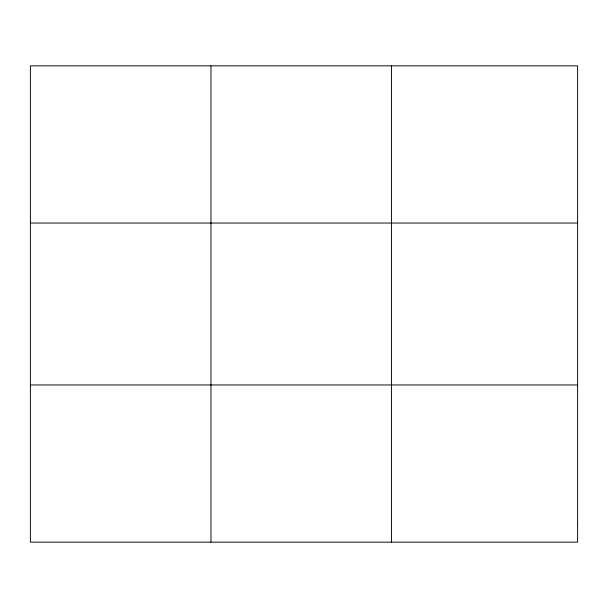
<?xml version="1.0" encoding="UTF-8"?>
<svg xmlns="http://www.w3.org/2000/svg" width="608" height="608" viewBox="0 0 608 608"><rect width="100%" height="100%" fill="white"/><g stroke="black" fill="none" stroke-linecap="round" stroke-linejoin="round"><path stroke-width="0.91" d="M210.976 65.846L210.976 542.154M391.552 65.846L391.552 542.154M30.4 223.03L577.6 223.03M30.4 384.97L577.6 384.97M577.6 524.689L577.6 542.154L30.4 542.154L30.4 65.846L577.6 65.846L577.6 524.689"/></g></svg>
